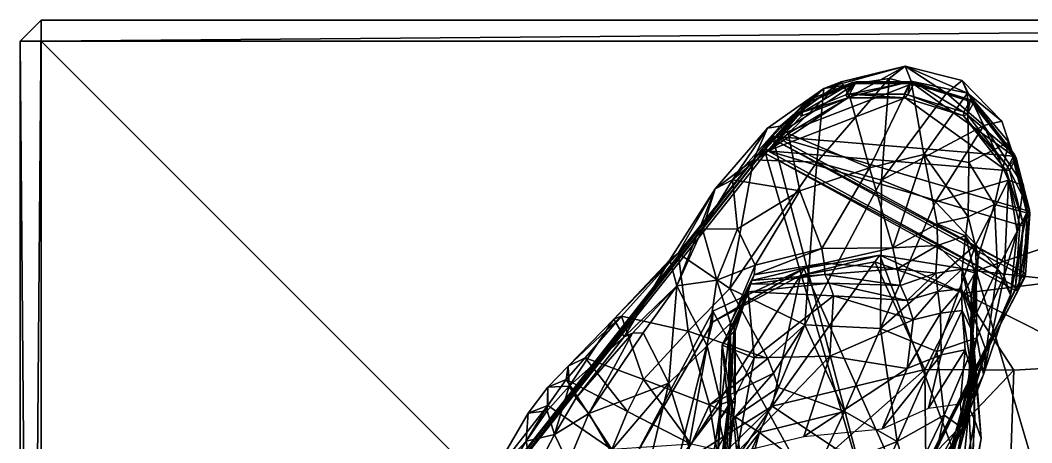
# Model space of a CAD drawing. Header units: metres. Extents: x -7.7 to 8, y -8.9 to 8.6.
# Drawn here: x -7.65 to -2, y 6.27 to 8.63 of the extents above; entities that cross this region are included whole.
import ezdxf

# ---------------------------------------------------------------- set-up
doc = ezdxf.new("R2010")
doc.units = ezdxf.units.M
doc.layers.add('LIBERTY', color=1, linetype='CONTINUOUS')

msp = doc.modelspace()

# ---------------------------------------------------------------- linework, layer by layer
at = {"layer": 'LIBERTY', "color": 7}
for points in [[(-7.65053, 8.51574, 0.068), (-7.53329, 8.63299, 0.068), (-7.65053, -5.52977, 0.068)], [(-7.53329, 8.63299, 0.068), (6.51222, 8.63299, 0.068), (-7.65053, -5.52977, 0.068)], [(-7.65053, -5.52977, 0.068), (6.51222, 8.63299, 0.068), (-7.53329, -5.64701, 0.068)], [(-7.53329, 8.63299, 1.58275), (-7.53329, 8.63299, 0.068), (-7.65053, 8.51574, 0.068)], [(-7.65053, 8.51574, 1.58275), (-7.53329, 8.63299, 1.58275), (-7.65053, 8.51574, 0.068)], [(-7.53329, 8.51574, 1.70282), (-7.53329, 8.63299, 1.58275), (-7.65053, 8.51574, 1.58275)], [(6.51222, 8.63299, 0.068), (6.62947, 8.51574, 0.068), (-7.53329, -5.64701, 0.068)], [(-7.53329, 8.63299, 1.58275), (6.51222, 8.63299, 0.068), (-7.53329, 8.63299, 0.068)], [(-7.53329, 8.63299, 1.58275), (6.51222, 8.63299, 1.58275), (6.51222, 8.63299, 0.068)], [(-7.53329, 8.51574, 1.70282), (6.51222, 8.51574, 1.70282), (6.51222, 8.63299, 1.58275)], [(-7.53329, 8.51574, 1.70282), (6.51222, 8.63299, 1.58275), (-7.53329, 8.63299, 1.58275)], [(-7.65053, -5.52977, 1.58275), (-7.65053, 8.51574, 0.068), (-7.65053, -5.52977, 0.068)], [(-7.65053, -5.52977, 1.58275), (-7.65053, 8.51574, 1.58275), (-7.65053, 8.51574, 0.068)], [(-7.53329, -5.52977, 1.70282), (-7.65053, 8.51574, 1.58275), (-7.65053, -5.52977, 1.58275)], [(-7.53329, -5.52977, 1.70282), (-7.53329, 8.51574, 1.70282), (-7.65053, 8.51574, 1.58275)], [(6.62947, 8.51574, 0.068), (6.51222, -5.64701, 0.068), (-7.53329, -5.64701, 0.068)], [(-7.53329, 8.51574, 1.70282), (-7.53329, -5.52977, 1.70282), (6.51222, -5.52977, 1.70282)], [(6.51222, 8.51574, 1.70282), (-7.53329, 8.51574, 1.70282), (6.51222, -5.52977, 1.70282)]]:
    msp.add_3dface(points, dxfattribs=at)
at = {"layer": 'LIBERTY', "color": 8}
for points in [[(-3.16103, 8.25222, 4.28637), (-2.70763, 8.37611, 4.60932), (-2.79631, 8.30737, 4.27656)], [(-3.0646, 8.28982, 4.59054), (-2.70763, 8.37611, 4.60932), (-3.16103, 8.25222, 4.28637)], [(-3.01714, 8.20433, 4.90108), (-2.70763, 8.37611, 4.60932), (-3.0646, 8.28982, 4.59054)], [(-3.01714, 8.20433, 4.90108), (-2.67382, 8.29241, 4.94344), (-2.70763, 8.37611, 4.60932)], [(-2.70763, 8.37611, 4.60932), (-2.47587, 8.22565, 4.29616), (-2.79631, 8.30737, 4.27656)], [(-2.70763, 8.37611, 4.60932), (-2.38843, 8.29624, 4.60343), (-2.47587, 8.22565, 4.29616)], [(-2.70763, 8.37611, 4.60932), (-2.35974, 8.22604, 4.91345), (-2.38843, 8.29624, 4.60343)], [(-2.67382, 8.29241, 4.94344), (-2.35974, 8.22604, 4.91345), (-2.70763, 8.37611, 4.60932)], [(-3.20087, 7.83987, 3.92335), (-2.79631, 8.30737, 4.27656), (-2.83904, 7.73914, 3.91369)], [(-3.16103, 8.25222, 4.28637), (-2.79631, 8.30737, 4.27656), (-3.20087, 7.83987, 3.92335)], [(-2.79631, 8.30737, 4.27656), (-2.47587, 8.22565, 4.29616), (-2.83904, 7.73914, 3.91369)], [(-3.55557, 7.85255, 3.99224), (-3.16103, 8.25222, 4.28637), (-3.20087, 7.83987, 3.92335)], [(-3.47605, 8.03079, 4.39855), (-3.16103, 8.25222, 4.28637), (-3.55557, 7.85255, 3.99224)], [(-3.47605, 8.03079, 4.39855), (-3.40615, 8.04224, 4.58577), (-3.16103, 8.25222, 4.28637)], [(-2.66419, 8.27944, 4.0299), (-2.10108, 7.87407, 3.99052), (-3.43084, 7.98302, 3.75062)], [(-2.98447, 8.27944, 3.96183), (-2.66419, 8.27944, 4.0299), (-3.43084, 7.98302, 3.75062)], [(-3.24213, 8.17798, 3.86724), (-2.98447, 8.27944, 3.96183), (-3.43084, 7.98302, 3.75062)], [(-3.40615, 8.04224, 4.58577), (-3.0646, 8.28982, 4.59054), (-3.16103, 8.25222, 4.28637)], [(-3.36061, 8.00063, 4.7821), (-3.0646, 8.28982, 4.59054), (-3.40615, 8.04224, 4.58577)], [(-3.36061, 8.00063, 4.7821), (-3.01714, 8.20433, 4.90108), (-3.0646, 8.28982, 4.59054)], [(-3.28183, 8.12046, 4.06215), (-3.00159, 8.28455, 3.97738), (-3.24483, 8.18877, 3.8881)], [(-3.28183, 8.12046, 4.06215), (-3.03859, 8.21624, 4.15144), (-3.00159, 8.28455, 3.97738)], [(-3.24483, 8.18877, 3.8881), (-3.00159, 8.28455, 3.97738), (-3.24213, 8.17798, 3.86724)], [(-3.00159, 8.28455, 3.97738), (-2.98447, 8.27944, 3.96183), (-3.24213, 8.17798, 3.86724)], [(-3.03859, 8.21624, 4.15144), (-3.01758, 8.22016, 4.15744), (-2.98058, 8.28847, 3.98339)], [(-3.03859, 8.21624, 4.15144), (-2.98058, 8.28847, 3.98339), (-3.00159, 8.28455, 3.97738)], [(-3.01758, 8.22016, 4.15744), (-2.71391, 8.22016, 4.22199), (-2.67692, 8.28847, 4.04793)], [(-3.01758, 8.22016, 4.15744), (-2.67692, 8.28847, 4.04793), (-2.98058, 8.28847, 3.98339)], [(-2.90673, 7.80847, 5.32039), (-2.67382, 8.29241, 4.94344), (-3.01714, 8.20433, 4.90108)], [(-3.00159, 8.28455, 3.97738), (-2.98058, 8.28847, 3.98339), (-2.98447, 8.27944, 3.96183)], [(-2.98058, 8.28847, 3.98339), (-2.67692, 8.28847, 4.04793), (-2.98447, 8.27944, 3.96183)], [(-2.67692, 8.28847, 4.04793), (-2.66419, 8.27944, 4.0299), (-2.98447, 8.27944, 3.96183)], [(-2.90673, 7.80847, 5.32039), (-2.60297, 7.8826, 5.36992), (-2.67382, 8.29241, 4.94344)], [(-2.71391, 8.22016, 4.22199), (-2.69221, 8.21684, 4.2253), (-2.67692, 8.28847, 4.04793)], [(-2.69221, 8.21684, 4.2253), (-2.65522, 8.28515, 4.05124), (-2.67692, 8.28847, 4.04793)], [(-2.69221, 8.21684, 4.2253), (-2.38009, 8.12, 4.25364), (-2.65522, 8.28515, 4.05124)], [(-2.67692, 8.28847, 4.04793), (-2.65522, 8.28515, 4.05124), (-2.66419, 8.27944, 4.0299)], [(-2.67382, 8.29241, 4.94344), (-2.60297, 7.8826, 5.36992), (-2.35974, 8.22604, 4.91345)], [(-2.65522, 8.28515, 4.05124), (-2.33775, 8.17815, 4.05954), (-2.66419, 8.27944, 4.0299)], [(-2.66419, 8.27944, 4.0299), (-2.33775, 8.17815, 4.05954), (-2.10108, 7.87407, 3.99052)], [(-2.38009, 8.12, 4.25364), (-2.34309, 8.18831, 4.07958), (-2.65522, 8.28515, 4.05124)], [(-2.34309, 8.18831, 4.07958), (-2.33775, 8.17815, 4.05954), (-2.65522, 8.28515, 4.05124)], [(-2.47587, 8.22565, 4.29616), (-2.38843, 8.29624, 4.60343), (-2.26773, 8.04507, 4.21795)], [(-2.38843, 8.29624, 4.60343), (-2.16673, 8.06987, 4.5165), (-2.26773, 8.04507, 4.21795)], [(-2.38843, 8.29624, 4.60343), (-2.35974, 8.22604, 4.91345), (-2.16673, 8.06987, 4.5165)], [(-2.14417, 7.79452, 4.19324), (-2.70728, 8.19988, 4.23263), (-3.47392, 7.90347, 3.95335)], [(-3.02756, 8.19988, 4.16455), (-3.28522, 8.09842, 4.06997), (-3.47392, 7.90347, 3.95335)], [(-2.70728, 8.19988, 4.23263), (-3.02756, 8.19988, 4.16455), (-3.47392, 7.90347, 3.95335)], [(-2.90673, 7.80847, 5.32039), (-3.01714, 8.20433, 4.90108), (-3.36061, 8.00063, 4.7821)], [(-3.28522, 8.09842, 4.06997), (-3.02756, 8.19988, 4.16455), (-3.28183, 8.12046, 4.06215)], [(-3.02756, 8.19988, 4.16455), (-3.03859, 8.21624, 4.15144), (-3.28183, 8.12046, 4.06215)], [(-3.02756, 8.19988, 4.16455), (-3.01758, 8.22016, 4.15744), (-3.03859, 8.21624, 4.15144)], [(-3.02756, 8.19988, 4.16455), (-2.70728, 8.19988, 4.23263), (-3.01758, 8.22016, 4.15744)], [(-2.70728, 8.19988, 4.23263), (-2.71391, 8.22016, 4.22199), (-3.01758, 8.22016, 4.15744)], [(-2.47587, 8.22565, 4.29616), (-2.26773, 8.04507, 4.21795), (-2.83904, 7.73914, 3.91369)], [(-2.70728, 8.19988, 4.23263), (-2.69221, 8.21684, 4.2253), (-2.71391, 8.22016, 4.22199)], [(-2.70728, 8.19988, 4.23263), (-2.38084, 8.0986, 4.26227), (-2.69221, 8.21684, 4.2253)], [(-2.38084, 8.0986, 4.26227), (-2.70728, 8.19988, 4.23263), (-2.14417, 7.79452, 4.19324)], [(-2.38084, 8.0986, 4.26227), (-2.38009, 8.12, 4.25364), (-2.69221, 8.21684, 4.2253)], [(-2.60297, 7.8826, 5.36992), (-2.35166, 7.83832, 5.3593), (-2.35974, 8.22604, 4.91345)], [(-2.35974, 8.22604, 4.91345), (-2.35166, 7.83832, 5.3593), (-2.12865, 7.95285, 4.82434)], [(-2.35974, 8.22604, 4.91345), (-2.12865, 7.95285, 4.82434), (-2.16673, 8.06987, 4.5165)], [(-3.48531, 7.91662, 3.9389), (-3.29904, 8.10905, 4.05401), (-3.26205, 8.17736, 3.87996)], [(-3.48531, 7.91662, 3.9389), (-3.26205, 8.17736, 3.87996), (-3.44831, 7.98493, 3.76485)], [(-3.44831, 7.98493, 3.76485), (-3.26205, 8.17736, 3.87996), (-3.43084, 7.98302, 3.75062)], [(-3.26205, 8.17736, 3.87996), (-3.24213, 8.17798, 3.86724), (-3.43084, 7.98302, 3.75062)], [(-3.29904, 8.10905, 4.05401), (-3.28183, 8.12046, 4.06215), (-3.24483, 8.18877, 3.8881)], [(-3.29904, 8.10905, 4.05401), (-3.24483, 8.18877, 3.8881), (-3.26205, 8.17736, 3.87996)], [(-3.26205, 8.17736, 3.87996), (-3.24483, 8.18877, 3.8881), (-3.24213, 8.17798, 3.86724)], [(-2.38009, 8.12, 4.25364), (-2.36183, 8.10742, 4.25258), (-2.34309, 8.18831, 4.07958)], [(-2.34309, 8.18831, 4.07958), (-2.36183, 8.10742, 4.25258), (-2.32483, 8.17573, 4.07853)], [(-2.32483, 8.17573, 4.07853), (-2.36183, 8.10742, 4.25258), (-2.09683, 7.88278, 4.01203)], [(-2.34309, 8.18831, 4.07958), (-2.32483, 8.17573, 4.07853), (-2.33775, 8.17815, 4.05954)], [(-2.33775, 8.17815, 4.05954), (-2.32483, 8.17573, 4.07853), (-2.09683, 7.88278, 4.01203)], [(-2.33775, 8.17815, 4.05954), (-2.09683, 7.88278, 4.01203), (-2.10108, 7.87407, 3.99052)], [(-3.47392, 7.90347, 3.95335), (-3.29904, 8.10905, 4.05401), (-3.48531, 7.91662, 3.9389)], [(-3.28522, 8.09842, 4.06997), (-3.29904, 8.10905, 4.05401), (-3.47392, 7.90347, 3.95335)], [(-3.28522, 8.09842, 4.06997), (-3.28183, 8.12046, 4.06215), (-3.29904, 8.10905, 4.05401)], [(-2.38009, 8.12, 4.25364), (-2.38084, 8.0986, 4.26227), (-2.36183, 8.10742, 4.25258)], [(-2.36183, 8.10742, 4.25258), (-2.38084, 8.0986, 4.26227), (-2.13382, 7.81447, 4.18608)], [(-2.38084, 8.0986, 4.26227), (-2.14417, 7.79452, 4.19324), (-2.13382, 7.81447, 4.18608)], [(-2.36183, 8.10742, 4.25258), (-2.13382, 7.81447, 4.18608), (-2.09683, 7.88278, 4.01203)], [(-3.76908, 7.69159, 4.17698), (-3.47605, 8.03079, 4.39855), (-3.55557, 7.85255, 3.99224)], [(-3.67112, 7.74206, 4.6079), (-3.47605, 8.03079, 4.39855), (-3.76908, 7.69159, 4.17698)], [(-3.67112, 7.74206, 4.6079), (-3.40615, 8.04224, 4.58577), (-3.47605, 8.03079, 4.39855)], [(-3.67112, 7.74206, 4.6079), (-3.36061, 8.00063, 4.7821), (-3.40615, 8.04224, 4.58577)], [(-2.83904, 7.73914, 3.91369), (-2.26773, 8.04507, 4.21795), (-2.53876, 7.61852, 3.85895)], [(-2.26773, 8.04507, 4.21795), (-2.13107, 7.74026, 4.16264), (-2.53876, 7.61852, 3.85895)], [(-2.16673, 8.06987, 4.5165), (-2.04699, 7.71048, 4.42101), (-2.26773, 8.04507, 4.21795)], [(-2.26773, 8.04507, 4.21795), (-2.04699, 7.71048, 4.42101), (-2.13107, 7.74026, 4.16264)], [(-2.16673, 8.06987, 4.5165), (-2.12865, 7.95285, 4.82434), (-2.04699, 7.71048, 4.42101)], [(-5.35386, 5.56546, 1.91208), (-3.46124, 7.97018, 3.75427), (-5.35391, 5.5655, 1.70282)], [(-3.46124, 7.97018, 3.75427), (-3.44443, 7.96832, 3.73988), (-5.35391, 5.5655, 1.70282)], [(-5.35391, 5.5655, 1.70282), (-3.44443, 7.96832, 3.73988), (-5.34113, 5.55796, 1.70282)], [(-3.49815, 7.90212, 3.92777), (-3.46124, 7.97018, 3.75427), (-5.35386, 5.56546, 1.91208)], [(-3.44443, 7.96832, 3.73988), (-2.83456, 5.65337, 2.6949), (-5.34113, 5.55796, 1.70282)], [(-3.29579, 7.68057, 5.15302), (-3.36061, 8.00063, 4.7821), (-3.67112, 7.74206, 4.6079)], [(-3.49815, 7.90212, 3.92777), (-3.48531, 7.91662, 3.9389), (-3.44831, 7.98493, 3.76485)], [(-3.49815, 7.90212, 3.92777), (-3.44831, 7.98493, 3.76485), (-3.46124, 7.97018, 3.75427)], [(-3.46124, 7.97018, 3.75427), (-3.44831, 7.98493, 3.76485), (-3.44443, 7.96832, 3.73988)], [(-3.44831, 7.98493, 3.76485), (-3.43084, 7.98302, 3.75062), (-3.44443, 7.96832, 3.73988)], [(-3.43084, 7.98302, 3.75062), (-2.04732, 7.22534, 3.74735), (-3.44443, 7.96832, 3.73988)], [(-3.44443, 7.96832, 3.73988), (-2.05133, 7.20506, 3.73713), (-2.83456, 5.65337, 2.6949)], [(-3.44443, 7.96832, 3.73988), (-2.04732, 7.22534, 3.74735), (-2.05133, 7.20506, 3.73713)], [(-3.43084, 7.98302, 3.75062), (-2.02334, 7.56853, 3.88713), (-2.04732, 7.22534, 3.74735)], [(-2.10108, 7.87407, 3.99052), (-2.02334, 7.56853, 3.88713), (-3.43084, 7.98302, 3.75062)], [(-3.29579, 7.68057, 5.15302), (-2.90673, 7.80847, 5.32039), (-3.36061, 8.00063, 4.7821)], [(-3.47392, 7.90347, 3.95335), (-3.48531, 7.91662, 3.9389), (-3.49815, 7.90212, 3.92777)], [(-2.35166, 7.83832, 5.3593), (-2.20861, 7.6032, 5.27756), (-2.12865, 7.95285, 4.82434)], [(-2.12865, 7.95285, 4.82434), (-2.20861, 7.6032, 5.27756), (-2.02815, 7.55791, 4.69864)], [(-2.12865, 7.95285, 4.82434), (-2.02815, 7.55791, 4.69864), (-2.04699, 7.71048, 4.42101)], [(-5.33928, 5.55702, 1.93144), (-3.49815, 7.90212, 3.92777), (-5.35386, 5.56546, 1.91208)], [(-3.48718, 7.88864, 3.94252), (-3.49815, 7.90212, 3.92777), (-5.33928, 5.55702, 1.93144)], [(-2.82557, 5.64047, 2.89325), (-3.48718, 7.88864, 3.94252), (-5.33928, 5.55702, 1.93144)], [(-3.48718, 7.88864, 3.94252), (-3.47392, 7.90347, 3.95335), (-3.49815, 7.90212, 3.92777)], [(-2.09041, 7.14579, 3.95008), (-3.47392, 7.90347, 3.95335), (-3.48718, 7.88864, 3.94252)], [(-2.09441, 7.12559, 3.93971), (-3.48718, 7.88864, 3.94252), (-2.82557, 5.64047, 2.89325)], [(-2.09041, 7.14579, 3.95008), (-3.48718, 7.88864, 3.94252), (-2.09441, 7.12559, 3.93971)], [(-2.06643, 7.48897, 4.08986), (-3.47392, 7.90347, 3.95335), (-2.09041, 7.14579, 3.95008)], [(-2.06643, 7.48897, 4.08986), (-2.14417, 7.79452, 4.19324), (-3.47392, 7.90347, 3.95335)], [(-2.77569, 7.36232, 5.61728), (-2.60297, 7.8826, 5.36992), (-2.90673, 7.80847, 5.32039)], [(-2.77569, 7.36232, 5.61728), (-2.52782, 7.4965, 5.62682), (-2.60297, 7.8826, 5.36992)], [(-2.60297, 7.8826, 5.36992), (-2.35556, 7.53523, 5.59107), (-2.35166, 7.83832, 5.3593)], [(-2.52782, 7.4965, 5.62682), (-2.35556, 7.53523, 5.59107), (-2.60297, 7.8826, 5.36992)], [(-2.09683, 7.88278, 4.01203), (-2.13382, 7.81447, 4.18608), (-2.0873, 7.86351, 4.00649)], [(-2.13382, 7.81447, 4.18608), (-2.1243, 7.7952, 4.18054), (-2.0873, 7.86351, 4.00649)], [(-2.0873, 7.86351, 4.00649), (-2.1243, 7.7952, 4.18054), (-2.0135, 7.57342, 3.90833)], [(-2.09683, 7.88278, 4.01203), (-2.0873, 7.86351, 4.00649), (-2.10108, 7.87407, 3.99052)], [(-2.10108, 7.87407, 3.99052), (-2.0873, 7.86351, 4.00649), (-2.0135, 7.57342, 3.90833)], [(-2.10108, 7.87407, 3.99052), (-2.0135, 7.57342, 3.90833), (-2.02334, 7.56853, 3.88713)], [(-3.97622, 7.33303, 3.57636), (-3.55557, 7.85255, 3.99224), (-3.68687, 7.13535, 3.54373)], [(-3.76908, 7.69159, 4.17698), (-3.55557, 7.85255, 3.99224), (-3.97622, 7.33303, 3.57636)], [(-3.55557, 7.85255, 3.99224), (-3.20087, 7.83987, 3.92335), (-3.68687, 7.13535, 3.54373)], [(-3.20087, 7.83987, 3.92335), (-3.26865, 6.93203, 3.60184), (-3.68687, 7.13535, 3.54373)], [(-3.17336, 7.35855, 5.43975), (-2.90673, 7.80847, 5.32039), (-3.29579, 7.68057, 5.15302)], [(-3.20087, 7.83987, 3.92335), (-2.83904, 7.73914, 3.91369), (-3.26865, 6.93203, 3.60184)], [(-3.17336, 7.35855, 5.43975), (-2.77569, 7.36232, 5.61728), (-2.90673, 7.80847, 5.32039)], [(-2.35166, 7.83832, 5.3593), (-2.35556, 7.53523, 5.59107), (-2.20861, 7.6032, 5.27756)], [(-2.13382, 7.81447, 4.18608), (-2.14417, 7.79452, 4.19324), (-2.1243, 7.7952, 4.18054)], [(-3.64339, 7.46853, 4.9349), (-3.67112, 7.74206, 4.6079), (-3.83882, 7.46652, 4.44114)], [(-3.83882, 7.46652, 4.44114), (-3.67112, 7.74206, 4.6079), (-3.76908, 7.69159, 4.17698)], [(-3.64339, 7.46853, 4.9349), (-3.29579, 7.68057, 5.15302), (-3.67112, 7.74206, 4.6079)], [(-2.1243, 7.7952, 4.18054), (-2.14417, 7.79452, 4.19324), (-2.05049, 7.50512, 4.08239)], [(-2.14417, 7.79452, 4.19324), (-2.06643, 7.48897, 4.08986), (-2.05049, 7.50512, 4.08239)], [(-2.1243, 7.7952, 4.18054), (-2.05049, 7.50512, 4.08239), (-2.0135, 7.57342, 3.90833)], [(-4.02248, 7.29557, 3.86524), (-3.76908, 7.69159, 4.17698), (-3.97622, 7.33303, 3.57636)], [(-3.98243, 7.14888, 4.22852), (-3.76908, 7.69159, 4.17698), (-4.02248, 7.29557, 3.86524)], [(-3.98243, 7.14888, 4.22852), (-3.83882, 7.46652, 4.44114), (-3.76908, 7.69159, 4.17698)], [(-3.26865, 6.93203, 3.60184), (-2.83904, 7.73914, 3.91369), (-2.84477, 6.91114, 3.541)], [(-2.83904, 7.73914, 3.91369), (-2.53876, 7.61852, 3.85895), (-2.84477, 6.91114, 3.541)], [(-2.13107, 7.74026, 4.16264), (-2.31238, 7.38123, 3.86951), (-2.53876, 7.61852, 3.85895)], [(-2.13107, 7.74026, 4.16264), (-2.15393, 7.20454, 4.24527), (-2.31238, 7.38123, 3.86951)], [(-2.0821, 7.45404, 4.33733), (-2.15393, 7.20454, 4.24527), (-2.13107, 7.74026, 4.16264)], [(-2.04699, 7.71048, 4.42101), (-2.0821, 7.45404, 4.33733), (-2.13107, 7.74026, 4.16264)], [(-2.04699, 7.71048, 4.42101), (-2.02815, 7.55791, 4.69864), (-2.0821, 7.45404, 4.33733)], [(-3.54589, 7.26608, 5.2231), (-3.29579, 7.68057, 5.15302), (-3.64339, 7.46853, 4.9349)], [(-3.54589, 7.26608, 5.2231), (-3.17336, 7.35855, 5.43975), (-3.29579, 7.68057, 5.15302)], [(-2.53876, 7.61852, 3.85895), (-2.31238, 7.38123, 3.86951), (-2.84477, 6.91114, 3.541)], [(-2.35556, 7.53523, 5.59107), (-2.30038, 7.3143, 5.58053), (-2.20861, 7.6032, 5.27756)], [(-2.20861, 7.6032, 5.27756), (-2.30038, 7.3143, 5.58053), (-2.19151, 7.245, 5.16596)], [(-2.20861, 7.6032, 5.27756), (-2.19151, 7.245, 5.16596), (-2.02815, 7.55791, 4.69864)], [(-2.0135, 7.57342, 3.90833), (-2.05049, 7.50512, 4.08239), (-2.01159, 7.5527, 3.90061)], [(-2.0135, 7.57342, 3.90833), (-2.01159, 7.5527, 3.90061), (-2.02334, 7.56853, 3.88713)], [(-2.52782, 7.4965, 5.62682), (-2.37068, 7.42833, 5.68691), (-2.35556, 7.53523, 5.59107)], [(-2.35556, 7.53523, 5.59107), (-2.37068, 7.42833, 5.68691), (-2.30038, 7.3143, 5.58053)], [(-2.02815, 7.55791, 4.69864), (-2.19151, 7.245, 5.16596), (-2.11946, 7.09864, 4.57554)], [(-2.02815, 7.55791, 4.69864), (-2.11946, 7.09864, 4.57554), (-2.0821, 7.45404, 4.33733)], [(-2.04859, 7.48439, 4.07466), (-2.07247, 7.14252, 3.93542), (-2.01159, 7.5527, 3.90061)], [(-2.01159, 7.5527, 3.90061), (-2.07247, 7.14252, 3.93542), (-2.03548, 7.21083, 3.76137)], [(-2.05049, 7.50512, 4.08239), (-2.04859, 7.48439, 4.07466), (-2.01159, 7.5527, 3.90061)], [(-2.02334, 7.56853, 3.88713), (-2.01159, 7.5527, 3.90061), (-2.04732, 7.22534, 3.74735)], [(-2.01159, 7.5527, 3.90061), (-2.03548, 7.21083, 3.76137), (-2.04732, 7.22534, 3.74735)], [(-3.75895, 7.18077, 4.86674), (-3.83882, 7.46652, 4.44114), (-3.98243, 7.14888, 4.22852)], [(-3.75895, 7.18077, 4.86674), (-3.64339, 7.46853, 4.9349), (-3.83882, 7.46652, 4.44114)], [(-3.54589, 7.26608, 5.2231), (-3.64339, 7.46853, 4.9349), (-3.75895, 7.18077, 4.86674)], [(-2.52709, 7.37455, 5.71683), (-2.52782, 7.4965, 5.62682), (-2.77569, 7.36232, 5.61728)], [(-2.52709, 7.37455, 5.71683), (-2.37068, 7.42833, 5.68691), (-2.52782, 7.4965, 5.62682)], [(-2.04859, 7.48439, 4.07466), (-2.06643, 7.48897, 4.08986), (-2.09041, 7.14579, 3.95008)], [(-2.04859, 7.48439, 4.07466), (-2.09041, 7.14579, 3.95008), (-2.07247, 7.14252, 3.93542)], [(-2.05049, 7.50512, 4.08239), (-2.06643, 7.48897, 4.08986), (-2.04859, 7.48439, 4.07466)], [(-2.52709, 7.37455, 5.71683), (-2.38941, 7.24229, 5.87558), (-2.37068, 7.42833, 5.68691)], [(-2.37068, 7.42833, 5.68691), (-2.38941, 7.24229, 5.87558), (-2.3208, 7.22198, 5.68287)], [(-2.37068, 7.42833, 5.68691), (-2.3208, 7.22198, 5.68287), (-2.30038, 7.3143, 5.58053)], [(-2.0821, 7.45404, 4.33733), (-2.11946, 7.09864, 4.57554), (-2.15393, 7.20454, 4.24527)], [(-3.55001, 7.21206, 5.35286), (-3.17336, 7.35855, 5.43975), (-3.54589, 7.26608, 5.2231)], [(-3.16042, 7.27551, 5.54138), (-3.17336, 7.35855, 5.43975), (-3.55001, 7.21206, 5.35286)], [(-3.16042, 7.27551, 5.54138), (-2.77569, 7.36232, 5.61728), (-3.17336, 7.35855, 5.43975)], [(-2.75261, 7.24507, 5.70185), (-2.77569, 7.36232, 5.61728), (-3.16042, 7.27551, 5.54138)], [(-2.31238, 7.38123, 3.86951), (-2.53119, 6.78295, 3.5956), (-2.84477, 6.91114, 3.541)], [(-2.75261, 7.24507, 5.70185), (-2.52709, 7.37455, 5.71683), (-2.77569, 7.36232, 5.61728)], [(-2.53615, 7.22077, 5.84874), (-2.52709, 7.37455, 5.71683), (-2.75261, 7.24507, 5.70185)], [(-2.53615, 7.22077, 5.84874), (-2.38941, 7.24229, 5.87558), (-2.52709, 7.37455, 5.71683)], [(-2.31238, 7.38123, 3.86951), (-2.30631, 6.85848, 4.04769), (-2.53119, 6.78295, 3.5956)], [(-2.15393, 7.20454, 4.24527), (-2.30631, 6.85848, 4.04769), (-2.31238, 7.38123, 3.86951)], [(-2.31083, 7.2333, 6.25945), (-1.81836, 7.17706, 5.91127), (-1.92195, 7.36598, 5.52242)], [(-2.31083, 7.2333, 6.25945), (-1.92195, 7.36598, 5.52242), (-0.476806, 1.00573, 1.70282)], [(-4.3351, 6.96415, 3.48277), (-3.97622, 7.33303, 3.57636), (-4.29152, 6.97967, 3.24254)], [(-4.02248, 7.29557, 3.86524), (-3.97622, 7.33303, 3.57636), (-4.3351, 6.96415, 3.48277)], [(-4.27736, 6.8643, 3.83522), (-4.02248, 7.29557, 3.86524), (-4.3351, 6.96415, 3.48277)], [(-3.97622, 7.33303, 3.57636), (-3.92014, 6.89646, 3.27863), (-4.29152, 6.97967, 3.24254)], [(-3.98243, 7.14888, 4.22852), (-4.02248, 7.29557, 3.86524), (-4.27736, 6.8643, 3.83522)], [(-3.97622, 7.33303, 3.57636), (-3.68687, 7.13535, 3.54373), (-3.92014, 6.89646, 3.27863)], [(-3.29132, 7.20704, 6.4201), (-2.84811, 7.32173, 6.3609), (-3.27361, 7.24602, 6.18086)], [(-3.29132, 7.20704, 6.4201), (-2.87691, 7.28363, 6.5849), (-2.84811, 7.32173, 6.3609)], [(-3.27361, 7.24602, 6.18086), (-2.84811, 7.32173, 6.3609), (-0.476806, 1.00573, 1.70282)], [(-2.87691, 7.28363, 6.5849), (-2.38229, 7.10793, 6.51701), (-2.84811, 7.32173, 6.3609)], [(-2.84811, 7.32173, 6.3609), (-2.38229, 7.10793, 6.51701), (-2.31083, 7.2333, 6.25945)], [(-2.84811, 7.32173, 6.3609), (-2.31083, 7.2333, 6.25945), (-0.476806, 1.00573, 1.70282)], [(-2.30038, 7.3143, 5.58053), (-2.3208, 7.22198, 5.68287), (-2.32258, 6.96843, 5.51823)], [(-2.30038, 7.3143, 5.58053), (-2.32258, 6.96843, 5.51823), (-2.19151, 7.245, 5.16596)], [(-3.78359, 6.94751, 6.0249), (-3.27361, 7.24602, 6.18086), (-3.78088, 7.0084, 5.75108)], [(-3.29132, 7.20704, 6.4201), (-3.27361, 7.24602, 6.18086), (-3.78359, 6.94751, 6.0249)], [(-3.78088, 7.0084, 5.75108), (-3.27361, 7.24602, 6.18086), (-0.476806, 1.00573, 1.70282)], [(-3.68241, 6.94038, 5.18608), (-3.54589, 7.26608, 5.2231), (-3.75895, 7.18077, 4.86674)], [(-3.55001, 7.21206, 5.35286), (-3.54589, 7.26608, 5.2231), (-3.68241, 6.94038, 5.18608)], [(-3.56346, 7.18046, 5.46987), (-3.16042, 7.27551, 5.54138), (-3.55001, 7.21206, 5.35286)], [(-3.15605, 7.21384, 5.63419), (-3.16042, 7.27551, 5.54138), (-3.56346, 7.18046, 5.46987)], [(-3.45041, 6.47797, 7.40443), (-2.87691, 7.28363, 6.5849), (-3.29132, 7.20704, 6.4201)], [(-3.45041, 6.47797, 7.40443), (-2.59669, 6.68291, 6.96912), (-2.87691, 7.28363, 6.5849)], [(-3.15605, 7.21384, 5.63419), (-2.75261, 7.24507, 5.70185), (-3.16042, 7.27551, 5.54138)], [(-2.73438, 7.15103, 5.78088), (-2.75261, 7.24507, 5.70185), (-3.15605, 7.21384, 5.63419)], [(-2.87691, 7.28363, 6.5849), (-2.59669, 6.68291, 6.96912), (-2.38229, 7.10793, 6.51701)], [(-2.73438, 7.15103, 5.78088), (-2.53615, 7.22077, 5.84874), (-2.75261, 7.24507, 5.70185)], [(-2.52453, 7.1177, 5.99746), (-2.38941, 7.24229, 5.87558), (-2.53615, 7.22077, 5.84874)], [(-2.52453, 7.1177, 5.99746), (-2.39349, 7.13219, 6.02322), (-2.38941, 7.24229, 5.87558)], [(-2.39349, 7.13219, 6.02322), (-2.33889, 7.00313, 5.95917), (-2.38941, 7.24229, 5.87558)], [(-2.38941, 7.24229, 5.87558), (-2.33889, 7.00313, 5.95917), (-2.33906, 7.08923, 5.82086)], [(-2.38941, 7.24229, 5.87558), (-2.33906, 7.08923, 5.82086), (-2.3208, 7.22198, 5.68287)], [(-2.31083, 7.2333, 6.25945), (-2.38229, 7.10793, 6.51701), (-1.81836, 7.17706, 5.91127)], [(-2.19151, 7.245, 5.16596), (-2.32258, 6.96843, 5.51823), (-2.25416, 6.78612, 4.94938)], [(-2.19151, 7.245, 5.16596), (-2.25416, 6.78612, 4.94938), (-2.11946, 7.09864, 4.57554)], [(-3.81349, 6.81396, 4.80586), (-3.75895, 7.18077, 4.86674), (-3.98243, 7.14888, 4.22852)], [(-3.98236, 6.1426, 6.95667), (-3.29132, 7.20704, 6.4201), (-3.78359, 6.94751, 6.0249)], [(-3.98236, 6.1426, 6.95667), (-3.45041, 6.47797, 7.40443), (-3.29132, 7.20704, 6.4201)], [(-3.68241, 6.94038, 5.18608), (-3.75895, 7.18077, 4.86674), (-3.81349, 6.81396, 4.80586)], [(-3.66279, 6.91505, 5.314), (-3.55001, 7.21206, 5.35286), (-3.68241, 6.94038, 5.18608)], [(-3.56346, 7.18046, 5.46987), (-3.55001, 7.21206, 5.35286), (-3.66279, 6.91505, 5.314)], [(-3.65725, 6.89637, 5.43146), (-3.56346, 7.18046, 5.46987), (-3.66279, 6.91505, 5.314)], [(-3.57573, 7.1593, 5.59827), (-3.56346, 7.18046, 5.46987), (-3.65725, 6.89637, 5.43146)], [(-3.13179, 7.16468, 5.76843), (-3.15605, 7.21384, 5.63419), (-3.57573, 7.1593, 5.59827)], [(-3.57573, 7.1593, 5.59827), (-3.15605, 7.21384, 5.63419), (-3.56346, 7.18046, 5.46987)], [(-3.13179, 7.16468, 5.76843), (-2.73438, 7.15103, 5.78088), (-3.15605, 7.21384, 5.63419)], [(-2.05133, 7.20506, 3.73713), (-2.04075, 7.19167, 3.75139), (-2.83871, 5.66054, 2.72203)], [(-2.05133, 7.20506, 3.73713), (-2.83871, 5.66054, 2.72203), (-2.83456, 5.65337, 2.6949)], [(-2.04075, 7.19167, 3.75139), (-2.83871, 5.66054, 2.89174), (-2.83871, 5.66054, 2.72203)], [(-2.04075, 7.19167, 3.75139), (-2.07765, 7.12351, 3.92506), (-2.83871, 5.66054, 2.89174)], [(-2.69549, 7.06781, 5.9325), (-2.53615, 7.22077, 5.84874), (-2.73438, 7.15103, 5.78088)], [(-2.69549, 7.06781, 5.9325), (-2.52453, 7.1177, 5.99746), (-2.53615, 7.22077, 5.84874)], [(-2.38229, 7.10793, 6.51701), (-1.58979, 6.70894, 6.37248), (-1.81836, 7.17706, 5.91127)], [(-2.3208, 7.22198, 5.68287), (-2.33906, 7.08923, 5.82086), (-2.33536, 6.912, 5.62043)], [(-2.3208, 7.22198, 5.68287), (-2.33536, 6.912, 5.62043), (-2.32258, 6.96843, 5.51823)], [(-2.15393, 7.20454, 4.24527), (-2.27072, 6.65478, 4.43279), (-2.30631, 6.85848, 4.04769)], [(-2.11946, 7.09864, 4.57554), (-2.27072, 6.65478, 4.43279), (-2.15393, 7.20454, 4.24527)], [(-2.03548, 7.21083, 3.76137), (-2.07765, 7.12351, 3.92506), (-2.04075, 7.19167, 3.75139)], [(-2.07247, 7.14252, 3.93542), (-2.07765, 7.12351, 3.92506), (-2.03548, 7.21083, 3.76137)], [(-2.04732, 7.22534, 3.74735), (-2.03548, 7.21083, 3.76137), (-2.05133, 7.20506, 3.73713)], [(-2.03548, 7.21083, 3.76137), (-2.04075, 7.19167, 3.75139), (-2.05133, 7.20506, 3.73713)], [(-4.23017, 6.88575, 3.97561), (-3.98243, 7.14888, 4.22852), (-4.27736, 6.8643, 3.83522)], [(-4.17087, 6.88786, 4.10611), (-3.98243, 7.14888, 4.22852), (-4.23017, 6.88575, 3.97561)], [(-4.02832, 6.60555, 4.51265), (-3.98243, 7.14888, 4.22852), (-4.17087, 6.88786, 4.10611)], [(-4.02832, 6.60555, 4.51265), (-3.81349, 6.81396, 4.80586), (-3.98243, 7.14888, 4.22852)], [(-3.68687, 7.13535, 3.54373), (-3.47414, 6.74395, 3.46174), (-3.92014, 6.89646, 3.27863)], [(-3.68836, 6.87292, 5.60515), (-3.57573, 7.1593, 5.59827), (-3.65725, 6.89637, 5.43146)], [(-3.68836, 6.87292, 5.60515), (-3.58523, 7.11635, 5.76116), (-3.57573, 7.1593, 5.59827)], [(-3.68687, 7.13535, 3.54373), (-3.26865, 6.93203, 3.60184), (-3.47414, 6.74395, 3.46174)], [(-3.10864, 7.09333, 5.94848), (-3.13179, 7.16468, 5.76843), (-3.58523, 7.11635, 5.76116)], [(-3.58523, 7.11635, 5.76116), (-3.13179, 7.16468, 5.76843), (-3.57573, 7.1593, 5.59827)], [(-3.10864, 7.09333, 5.94848), (-2.69549, 7.06781, 5.9325), (-3.13179, 7.16468, 5.76843)], [(-2.69549, 7.06781, 5.9325), (-2.73438, 7.15103, 5.78088), (-3.13179, 7.16468, 5.76843)], [(-2.09441, 7.12559, 3.93971), (-2.82557, 5.64047, 2.89325), (-2.83871, 5.66054, 2.89174)], [(-2.07765, 7.12351, 3.92506), (-2.09441, 7.12559, 3.93971), (-2.83871, 5.66054, 2.89174)], [(-2.51061, 6.99787, 6.19606), (-2.39349, 7.13219, 6.02322), (-2.52453, 7.1177, 5.99746)], [(-2.51061, 6.99787, 6.19606), (-2.3887, 7.01155, 6.20922), (-2.39349, 7.13219, 6.02322)], [(-2.39349, 7.13219, 6.02322), (-2.33386, 6.89735, 6.1389), (-2.33889, 7.00313, 5.95917)], [(-2.3887, 7.01155, 6.20922), (-2.33386, 6.89735, 6.1389), (-2.39349, 7.13219, 6.02322)], [(-2.09041, 7.14579, 3.95008), (-2.09441, 7.12559, 3.93971), (-2.07765, 7.12351, 3.92506)], [(-2.07247, 7.14252, 3.93542), (-2.09041, 7.14579, 3.95008), (-2.07765, 7.12351, 3.92506)], [(-3.73057, 6.81771, 5.84287), (-3.55081, 6.74758, 6.25194), (-3.58523, 7.11635, 5.76116)], [(-3.73057, 6.81771, 5.84287), (-3.58523, 7.11635, 5.76116), (-3.68836, 6.87292, 5.60515)], [(-3.55081, 6.74758, 6.25194), (-3.10864, 7.09333, 5.94848), (-3.58523, 7.11635, 5.76116)], [(-3.55081, 6.74758, 6.25194), (-3.12878, 6.75778, 6.37533), (-3.10864, 7.09333, 5.94848)], [(-3.12878, 6.75778, 6.37533), (-2.66258, 6.96028, 6.14695), (-3.10864, 7.09333, 5.94848)], [(-3.10864, 7.09333, 5.94848), (-2.66258, 6.96028, 6.14695), (-2.69549, 7.06781, 5.9325)], [(-2.66258, 6.96028, 6.14695), (-2.52453, 7.1177, 5.99746), (-2.69549, 7.06781, 5.9325)], [(-2.66258, 6.96028, 6.14695), (-2.51061, 6.99787, 6.19606), (-2.52453, 7.1177, 5.99746)], [(-2.59669, 6.68291, 6.96912), (-2.10049, 6.67877, 6.77589), (-2.38229, 7.10793, 6.51701)], [(-2.38229, 7.10793, 6.51701), (-2.10049, 6.67877, 6.77589), (-1.58979, 6.70894, 6.37248)], [(-2.33906, 7.08923, 5.82086), (-2.32953, 6.81314, 5.84869), (-2.3408, 6.86741, 5.71345)], [(-2.33906, 7.08923, 5.82086), (-2.3408, 6.86741, 5.71345), (-2.33536, 6.912, 5.62043)], [(-2.33889, 7.00313, 5.95917), (-2.32953, 6.81314, 5.84869), (-2.33906, 7.08923, 5.82086)], [(-2.11946, 7.09864, 4.57554), (-2.25416, 6.78612, 4.94938), (-2.27072, 6.65478, 4.43279)], [(-3.78359, 6.94751, 6.0249), (-3.78088, 7.0084, 5.75108), (-4.21134, 6.20678, 5.27913)], [(-4.21134, 6.20678, 5.27913), (-3.78088, 7.0084, 5.75108), (-0.476806, 1.00573, 1.70282)], [(-2.50716, 6.76446, 6.56636), (-2.3887, 7.01155, 6.20922), (-2.51061, 6.99787, 6.19606)], [(-2.50716, 6.76446, 6.56636), (-2.3722, 6.79199, 6.59313), (-2.3887, 7.01155, 6.20922)], [(-2.3887, 7.01155, 6.20922), (-2.33063, 6.65081, 6.51518), (-2.33386, 6.89735, 6.1389)], [(-2.3722, 6.79199, 6.59313), (-2.33063, 6.65081, 6.51518), (-2.3887, 7.01155, 6.20922)], [(-4.59068, 6.70059, 3.25971), (-4.29152, 6.97967, 3.24254), (-4.4952, 6.74844, 3.07258)], [(-4.59068, 6.70059, 3.25971), (-4.3351, 6.96415, 3.48277), (-4.29152, 6.97967, 3.24254)], [(-4.58339, 6.58976, 3.49264), (-4.3351, 6.96415, 3.48277), (-4.59068, 6.70059, 3.25971)], [(-4.58339, 6.58976, 3.49264), (-4.27736, 6.8643, 3.83522), (-4.3351, 6.96415, 3.48277)], [(-4.4952, 6.74844, 3.07258), (-4.29152, 6.97967, 3.24254), (-4.16891, 6.62733, 3.03588)], [(-4.29152, 6.97967, 3.24254), (-3.92014, 6.89646, 3.27863), (-4.16891, 6.62733, 3.03588)], [(-3.12878, 6.75778, 6.37533), (-2.69588, 6.68789, 6.50798), (-2.66258, 6.96028, 6.14695)], [(-2.69588, 6.68789, 6.50798), (-2.51061, 6.99787, 6.19606), (-2.66258, 6.96028, 6.14695)], [(-2.69588, 6.68789, 6.50798), (-2.50716, 6.76446, 6.56636), (-2.51061, 6.99787, 6.19606)], [(-2.32258, 6.96843, 5.51823), (-2.3588, 6.51744, 5.33069), (-2.35758, 6.57576, 5.24234)], [(-2.32258, 6.96843, 5.51823), (-2.33536, 6.912, 5.62043), (-2.3588, 6.51744, 5.33069)], [(-2.32258, 6.96843, 5.51823), (-2.35758, 6.57576, 5.24234), (-2.25416, 6.78612, 4.94938)], [(-2.33889, 7.00313, 5.95917), (-2.31576, 6.72852, 6.028), (-2.32953, 6.81314, 5.84869)], [(-2.33386, 6.89735, 6.1389), (-2.31576, 6.72852, 6.028), (-2.33889, 7.00313, 5.95917)], [(-3.98236, 6.1426, 6.95667), (-3.78359, 6.94751, 6.0249), (-4.21134, 6.20678, 5.27913)], [(-3.92014, 6.89646, 3.27863), (-3.80048, 6.48525, 3.11298), (-4.16891, 6.62733, 3.03588)], [(-3.92014, 6.89646, 3.27863), (-3.47414, 6.74395, 3.46174), (-3.80048, 6.48525, 3.11298)], [(-3.73576, 6.48873, 5.18345), (-3.68241, 6.94038, 5.18608), (-3.81349, 6.81396, 4.80586)], [(-3.68722, 6.50646, 5.30227), (-3.68241, 6.94038, 5.18608), (-3.73576, 6.48873, 5.18345)], [(-3.68836, 6.87292, 5.60515), (-3.65725, 6.89637, 5.43146), (-3.65688, 6.50244, 5.41323)], [(-3.68722, 6.50646, 5.30227), (-3.66279, 6.91505, 5.314), (-3.68241, 6.94038, 5.18608)], [(-3.65688, 6.50244, 5.41323), (-3.66279, 6.91505, 5.314), (-3.68722, 6.50646, 5.30227)], [(-3.65688, 6.50244, 5.41323), (-3.65725, 6.89637, 5.43146), (-3.66279, 6.91505, 5.314)], [(-3.47414, 6.74395, 3.46174), (-3.26865, 6.93203, 3.60184), (-3.44276, 6.66172, 3.42192)], [(-3.44276, 6.66172, 3.42192), (-3.26865, 6.93203, 3.60184), (-3.41445, 6.58197, 3.38542)], [(-3.41445, 6.58197, 3.38542), (-3.26865, 6.93203, 3.60184), (-3.04706, 6.44822, 3.37086)], [(-3.26865, 6.93203, 3.60184), (-2.84477, 6.91114, 3.541), (-3.04706, 6.44822, 3.37086)], [(-2.84477, 6.91114, 3.541), (-2.75154, 6.28114, 3.42178), (-3.04706, 6.44822, 3.37086)], [(-2.84477, 6.91114, 3.541), (-2.53119, 6.78295, 3.5956), (-2.75154, 6.28114, 3.42178)], [(-2.33536, 6.912, 5.62043), (-2.3501, 6.46827, 5.41382), (-2.3588, 6.51744, 5.33069)], [(-2.33386, 6.89735, 6.1389), (-2.35053, 6.43419, 6.39598), (-2.31576, 6.72852, 6.028)], [(-2.33063, 6.65081, 6.51518), (-2.35053, 6.43419, 6.39598), (-2.33386, 6.89735, 6.1389)], [(-2.33536, 6.912, 5.62043), (-2.3408, 6.86741, 5.71345), (-2.3501, 6.46827, 5.41382)], [(-4.5448, 6.52502, 3.6716), (-4.27736, 6.8643, 3.83522), (-4.58339, 6.58976, 3.49264)], [(-4.23017, 6.88575, 3.97561), (-4.27736, 6.8643, 3.83522), (-4.5448, 6.52502, 3.6716)], [(-4.4753, 6.43664, 3.8427), (-4.23017, 6.88575, 3.97561), (-4.5448, 6.52502, 3.6716)], [(-4.17087, 6.88786, 4.10611), (-4.23017, 6.88575, 3.97561), (-4.4753, 6.43664, 3.8427)], [(-4.02832, 6.60555, 4.51265), (-4.17087, 6.88786, 4.10611), (-4.4753, 6.43664, 3.8427)], [(-3.69525, 6.48026, 5.6247), (-3.73057, 6.81771, 5.84287), (-3.68836, 6.87292, 5.60515)], [(-3.69525, 6.48026, 5.6247), (-3.68836, 6.87292, 5.60515), (-3.65688, 6.50244, 5.41323)], [(-2.30631, 6.85848, 4.04769), (-2.48911, 6.42708, 3.83905), (-2.53119, 6.78295, 3.5956)], [(-2.30631, 6.85848, 4.04769), (-2.40715, 6.36933, 4.32799), (-2.48911, 6.42708, 3.83905)], [(-2.27072, 6.65478, 4.43279), (-2.40715, 6.36933, 4.32799), (-2.30631, 6.85848, 4.04769)], [(-2.3408, 6.86741, 5.71345), (-2.31821, 6.39827, 5.54671), (-2.3501, 6.46827, 5.41382)], [(-2.3408, 6.86741, 5.71345), (-2.32953, 6.81314, 5.84869), (-2.31821, 6.39827, 5.54671)], [(-3.9156, 6.25108, 4.79448), (-3.81349, 6.81396, 4.80586), (-4.02832, 6.60555, 4.51265)], [(-3.73576, 6.48873, 5.18345), (-3.81349, 6.81396, 4.80586), (-3.9156, 6.25108, 4.79448)], [(-3.74718, 6.40038, 5.93294), (-3.67577, 6.49856, 6.30716), (-3.73057, 6.81771, 5.84287)], [(-3.74718, 6.40038, 5.93294), (-3.73057, 6.81771, 5.84287), (-3.69525, 6.48026, 5.6247)], [(-3.67577, 6.49856, 6.30716), (-3.55081, 6.74758, 6.25194), (-3.73057, 6.81771, 5.84287)], [(-2.53119, 6.78295, 3.5956), (-2.48911, 6.42708, 3.83905), (-2.75154, 6.28114, 3.42178)], [(-2.57647, 6.4662, 7.12999), (-2.3722, 6.79199, 6.59313), (-2.50716, 6.76446, 6.56636)], [(-2.57647, 6.4662, 7.12999), (-2.40073, 6.49133, 7.17384), (-2.3722, 6.79199, 6.59313)], [(-2.25416, 6.78612, 4.94938), (-2.35758, 6.57576, 5.24234), (-2.46902, 6.1791, 4.92911)], [(-2.25416, 6.78612, 4.94938), (-2.46902, 6.1791, 4.92911), (-2.38831, 6.34647, 4.69704)], [(-2.3722, 6.79199, 6.59313), (-2.40073, 6.49133, 7.17384), (-2.33063, 6.65081, 6.51518)], [(-2.25416, 6.78612, 4.94938), (-2.38831, 6.34647, 4.69704), (-2.27072, 6.65478, 4.43279)], [(-2.32953, 6.81314, 5.84869), (-2.28213, 6.29774, 5.73262), (-2.31821, 6.39827, 5.54671)], [(-2.32953, 6.81314, 5.84869), (-2.31576, 6.72852, 6.028), (-2.28213, 6.29774, 5.73262)], [(-4.59068, 6.70059, 3.25971), (-4.4952, 6.74844, 3.07258), (-4.60022, 6.62629, 2.95015)], [(-4.60022, 6.62629, 2.95015), (-4.4952, 6.74844, 3.07258), (-4.25803, 6.44848, 2.88343)], [(-4.4952, 6.74844, 3.07258), (-4.16891, 6.62733, 3.03588), (-4.25803, 6.44848, 2.88343)], [(-3.47414, 6.74395, 3.46174), (-3.44276, 6.66172, 3.42192), (-3.80048, 6.48525, 3.11298)], [(-3.67577, 6.49856, 6.30716), (-3.64718, 6.21869, 7.05864), (-3.55081, 6.74758, 6.25194)], [(-3.64718, 6.21869, 7.05864), (-3.12878, 6.75778, 6.37533), (-3.55081, 6.74758, 6.25194)], [(-3.64718, 6.21869, 7.05864), (-3.27317, 6.30843, 7.06459), (-3.12878, 6.75778, 6.37533)], [(-3.27317, 6.30843, 7.06459), (-2.69588, 6.68789, 6.50798), (-3.12878, 6.75778, 6.37533)], [(-2.83593, 6.35156, 7.0574), (-2.50716, 6.76446, 6.56636), (-2.69588, 6.68789, 6.50798)], [(-2.83593, 6.35156, 7.0574), (-2.57647, 6.4662, 7.12999), (-2.50716, 6.76446, 6.56636)], [(-2.35053, 6.43419, 6.39598), (-2.33078, 6.03149, 6.1594), (-2.31576, 6.72852, 6.028)], [(-2.31576, 6.72852, 6.028), (-2.33078, 6.03149, 6.1594), (-2.28213, 6.29774, 5.73262)], [(-4.70375, 6.58341, 3.13372), (-4.59068, 6.70059, 3.25971), (-4.60022, 6.62629, 2.95015)], [(-4.58339, 6.58976, 3.49264), (-4.59068, 6.70059, 3.25971), (-4.70375, 6.58341, 3.13372)], [(-3.45041, 6.47797, 7.40443), (-3.09722, 6.24124, 8.75901), (-2.59669, 6.68291, 6.96912)], [(-3.27317, 6.30843, 7.06459), (-2.83593, 6.35156, 7.0574), (-2.69588, 6.68789, 6.50798)], [(-3.09722, 6.24124, 8.75901), (-2.59114, 6.16191, 8.75497), (-2.59669, 6.68291, 6.96912)], [(-2.59669, 6.68291, 6.96912), (-2.59114, 6.16191, 8.75497), (-2.10049, 6.67877, 6.77589)], [(-2.59114, 6.16191, 8.75497), (-2.1265, 5.92089, 8.68453), (-2.10049, 6.67877, 6.77589)], [(-2.1265, 5.92089, 8.68453), (-1.65227, 5.5974, 8.53057), (-1.58979, 6.70894, 6.37248)], [(-2.10049, 6.67877, 6.77589), (-2.1265, 5.92089, 8.68453), (-1.58979, 6.70894, 6.37248)], [(-4.70375, 6.58341, 3.13372), (-4.60022, 6.62629, 2.95015), (-4.70366, 6.48155, 2.82182)], [(-4.70366, 6.48155, 2.82182), (-4.60022, 6.62629, 2.95015), (-4.34611, 6.23547, 2.70692)], [(-4.60022, 6.62629, 2.95015), (-4.25803, 6.44848, 2.88343), (-4.34611, 6.23547, 2.70692)], [(-4.25803, 6.44848, 2.88343), (-4.16891, 6.62733, 3.03588), (-3.90277, 6.2657, 2.88251)], [(-4.16891, 6.62733, 3.03588), (-3.80048, 6.48525, 3.11298), (-3.90277, 6.2657, 2.88251)], [(-3.44276, 6.66172, 3.42192), (-3.65689, 6.41846, 3.13444), (-3.80048, 6.48525, 3.11298)], [(-3.44276, 6.66172, 3.42192), (-3.41445, 6.58197, 3.38542), (-3.65689, 6.41846, 3.13444)], [(-2.27072, 6.65478, 4.43279), (-2.39738, 6.33709, 4.55515), (-2.40715, 6.36933, 4.32799)], [(-2.40073, 6.49133, 7.17384), (-2.38792, 6.31711, 7.10357), (-2.33063, 6.65081, 6.51518)], [(-2.38831, 6.34647, 4.69704), (-2.39738, 6.33709, 4.55515), (-2.27072, 6.65478, 4.43279)], [(-2.33063, 6.65081, 6.51518), (-2.38792, 6.31711, 7.10357), (-2.35053, 6.43419, 6.39598)], [(-4.8137, 6.43879, 3.01621), (-4.70375, 6.58341, 3.13372), (-4.70366, 6.48155, 2.82182)], [(-4.70713, 6.45248, 3.33828), (-4.70375, 6.58341, 3.13372), (-4.8137, 6.43879, 3.01621)], [(-4.70713, 6.45248, 3.33828), (-4.58339, 6.58976, 3.49264), (-4.70375, 6.58341, 3.13372)], [(-4.66657, 6.31866, 3.47158), (-4.58339, 6.58976, 3.49264), (-4.70713, 6.45248, 3.33828)], [(-4.5448, 6.52502, 3.6716), (-4.58339, 6.58976, 3.49264), (-4.66657, 6.31866, 3.47158)], [(-4.35188, 6.22624, 4.03241), (-4.02832, 6.60555, 4.51265), (-4.4753, 6.43664, 3.8427)], [(-4.18909, 5.93203, 4.17324), (-4.02832, 6.60555, 4.51265), (-4.35188, 6.22624, 4.03241)], [(-3.9156, 6.25108, 4.79448), (-4.02832, 6.60555, 4.51265), (-4.18909, 5.93203, 4.17324)], [(-3.41445, 6.58197, 3.38542), (-3.52086, 6.33049, 3.15994), (-3.65689, 6.41846, 3.13444)], [(-3.41445, 6.58197, 3.38542), (-3.04706, 6.44822, 3.37086), (-3.52086, 6.33049, 3.15994)], [(-2.35758, 6.57576, 5.24234), (-2.46112, 6.12198, 5.01312), (-2.46902, 6.1791, 4.92911)], [(-2.35758, 6.57576, 5.24234), (-2.3588, 6.51744, 5.33069), (-2.46112, 6.12198, 5.01312)], [(-4.4753, 6.43664, 3.8427), (-4.5448, 6.52502, 3.6716), (-4.66657, 6.31866, 3.47158)], [(-3.68722, 6.50646, 5.30227), (-3.73576, 6.48873, 5.18345), (-3.77217, 5.86909, 5.10568)], [(-3.72327, 5.90505, 5.25391), (-3.68722, 6.50646, 5.30227), (-3.77217, 5.86909, 5.10568)], [(-3.69602, 6.16376, 6.35874), (-3.67577, 6.49856, 6.30716), (-3.74718, 6.40038, 5.93294)], [(-3.73775, 5.92377, 5.48267), (-3.65688, 6.50244, 5.41323), (-3.72327, 5.90505, 5.25391)], [(-3.73775, 5.92377, 5.48267), (-3.69525, 6.48026, 5.6247), (-3.65688, 6.50244, 5.41323)], [(-3.65688, 6.50244, 5.41323), (-3.68722, 6.50646, 5.30227), (-3.72327, 5.90505, 5.25391)], [(-3.70177, 6.04661, 6.99645), (-3.64718, 6.21869, 7.05864), (-3.67577, 6.49856, 6.30716)], [(-3.69602, 6.16376, 6.35874), (-3.70177, 6.04661, 6.99645), (-3.67577, 6.49856, 6.30716)], [(-2.3588, 6.51744, 5.33069), (-2.44165, 6.07198, 5.09654), (-2.46112, 6.12198, 5.01312)], [(-2.3588, 6.51744, 5.33069), (-2.3501, 6.46827, 5.41382), (-2.44165, 6.07198, 5.09654)], [(-5.03285, 6.06065, 2.72922), (-4.70366, 6.48155, 2.82182), (-4.93281, 6.10576, 2.50869)], [(-4.8137, 6.43879, 3.01621), (-4.70366, 6.48155, 2.82182), (-5.03285, 6.06065, 2.72922)], [(-4.70366, 6.48155, 2.82182), (-4.34611, 6.23547, 2.70692), (-4.93281, 6.10576, 2.50869)], [(-4.82383, 6.2827, 3.19417), (-4.70713, 6.45248, 3.33828), (-4.8137, 6.43879, 3.01621)], [(-4.66657, 6.31866, 3.47158), (-4.70713, 6.45248, 3.33828), (-4.82383, 6.2827, 3.19417)], [(-4.38764, 5.5614, 8.67711), (-3.45041, 6.47797, 7.40443), (-3.98236, 6.1426, 6.95667)], [(-4.38764, 5.5614, 8.67711), (-3.73489, 6.05836, 8.81334), (-3.45041, 6.47797, 7.40443)], [(-4.25803, 6.44848, 2.88343), (-3.90277, 6.2657, 2.88251), (-4.34611, 6.23547, 2.70692)], [(-3.83842, 5.81401, 4.95114), (-3.73576, 6.48873, 5.18345), (-3.9156, 6.25108, 4.79448)], [(-3.80048, 6.48525, 3.11298), (-3.76033, 6.23408, 2.91335), (-3.90277, 6.2657, 2.88251)], [(-3.77217, 5.86909, 5.10568), (-3.73576, 6.48873, 5.18345), (-3.83842, 5.81401, 4.95114)], [(-3.80048, 6.48525, 3.11298), (-3.65689, 6.41846, 3.13444), (-3.76033, 6.23408, 2.91335)], [(-3.76841, 5.88901, 5.78482), (-3.69525, 6.48026, 5.6247), (-3.73775, 5.92377, 5.48267)], [(-3.76841, 5.88901, 5.78482), (-3.74718, 6.40038, 5.93294), (-3.69525, 6.48026, 5.6247)], [(-3.73489, 6.05836, 8.81334), (-3.09722, 6.24124, 8.75901), (-3.45041, 6.47797, 7.40443)], [(-3.04706, 6.44822, 3.37086), (-3.21237, 6.09618, 3.17116), (-3.52086, 6.33049, 3.15994)], [(-3.04706, 6.44822, 3.37086), (-2.75154, 6.28114, 3.42178), (-3.21237, 6.09618, 3.17116)], [(-2.3501, 6.46827, 5.41382), (-2.39815, 5.9875, 5.24225), (-2.44165, 6.07198, 5.09654)], [(-2.3501, 6.46827, 5.41382), (-2.31821, 6.39827, 5.54671), (-2.39815, 5.9875, 5.24225)], [(-4.82383, 6.2827, 3.19417), (-4.8137, 6.43879, 3.01621), (-5.03285, 6.06065, 2.72922)], [(-4.59021, 6.16077, 3.5754), (-4.4753, 6.43664, 3.8427), (-4.66657, 6.31866, 3.47158)], [(-4.35188, 6.22624, 4.03241), (-4.4753, 6.43664, 3.8427), (-4.59021, 6.16077, 3.5754)], [(-3.761, 5.69133, 6.19551), (-3.74718, 6.40038, 5.93294), (-3.76841, 5.88901, 5.78482)], [(-3.761, 5.69133, 6.19551), (-3.69602, 6.16376, 6.35874), (-3.74718, 6.40038, 5.93294)], [(-3.65689, 6.41846, 3.13444), (-3.62779, 6.19364, 2.96077), (-3.76033, 6.23408, 2.91335)], [(-3.65689, 6.41846, 3.13444), (-3.52086, 6.33049, 3.15994), (-3.62779, 6.19364, 2.96077)], [(-2.48911, 6.42708, 3.83905), (-2.67841, 6.03827, 3.63961), (-2.75154, 6.28114, 3.42178)], [(-2.48911, 6.42708, 3.83905), (-2.5573, 6.10245, 4.21121), (-2.67841, 6.03827, 3.63961)], [(-2.40715, 6.36933, 4.32799), (-2.5573, 6.10245, 4.21121), (-2.48911, 6.42708, 3.83905)], [(-2.35053, 6.43419, 6.39598), (-2.45599, 6.03966, 6.98611), (-2.33078, 6.03149, 6.1594)], [(-2.38792, 6.31711, 7.10357), (-2.45599, 6.03966, 6.98611), (-2.35053, 6.43419, 6.39598)], [(-2.31821, 6.39827, 5.54671), (-2.35365, 5.87331, 5.45802), (-2.39815, 5.9875, 5.24225)], [(-2.31821, 6.39827, 5.54671), (-2.28213, 6.29774, 5.73262), (-2.35365, 5.87331, 5.45802)], [(-3.62779, 6.19364, 2.96077), (-3.52086, 6.33049, 3.15994), (-3.61322, 6.12918, 2.94005)], [(-3.61322, 6.12918, 2.94005), (-3.52086, 6.33049, 3.15994), (-3.59624, 6.06098, 2.91966)], [(-3.52086, 6.33049, 3.15994), (-3.21237, 6.09618, 3.17116), (-3.59624, 6.06098, 2.91966)], [(-2.40715, 6.36933, 4.32799), (-2.39738, 6.33709, 4.55515), (-2.5573, 6.10245, 4.21121)], [(-2.39738, 6.33709, 4.55515), (-2.51845, 6.0816, 4.68932), (-2.5573, 6.10245, 4.21121)], [(-2.38831, 6.34647, 4.69704), (-2.51845, 6.0816, 4.68932), (-2.39738, 6.33709, 4.55515)], [(-2.38831, 6.34647, 4.69704), (-2.46902, 6.1791, 4.92911), (-2.51845, 6.0816, 4.68932)], [(-5.04316, 5.90355, 2.90013), (-4.82383, 6.2827, 3.19417), (-5.03285, 6.06065, 2.72922)], [(-4.78698, 6.0868, 3.23659), (-4.82383, 6.2827, 3.19417), (-5.04316, 5.90355, 2.90013)], [(-4.78698, 6.0868, 3.23659), (-4.66657, 6.31866, 3.47158), (-4.82383, 6.2827, 3.19417)], [(-4.59021, 6.16077, 3.5754), (-4.66657, 6.31866, 3.47158), (-4.78698, 6.0868, 3.23659)], [(-2.75154, 6.28114, 3.42178), (-2.944, 5.84313, 3.22823), (-3.21237, 6.09618, 3.17116)], [(-2.75154, 6.28114, 3.42178), (-2.67841, 6.03827, 3.63961), (-2.944, 5.84313, 3.22823)], [(-2.28213, 6.29774, 5.73262), (-2.40703, 5.65037, 5.94619), (-2.35365, 5.87331, 5.45802)], [(-2.33078, 6.03149, 6.1594), (-2.40703, 5.65037, 5.94619), (-2.28213, 6.29774, 5.73262)]]:
    msp.add_3dface(points, dxfattribs=at)

doc.saveas('drawing.dxf')
